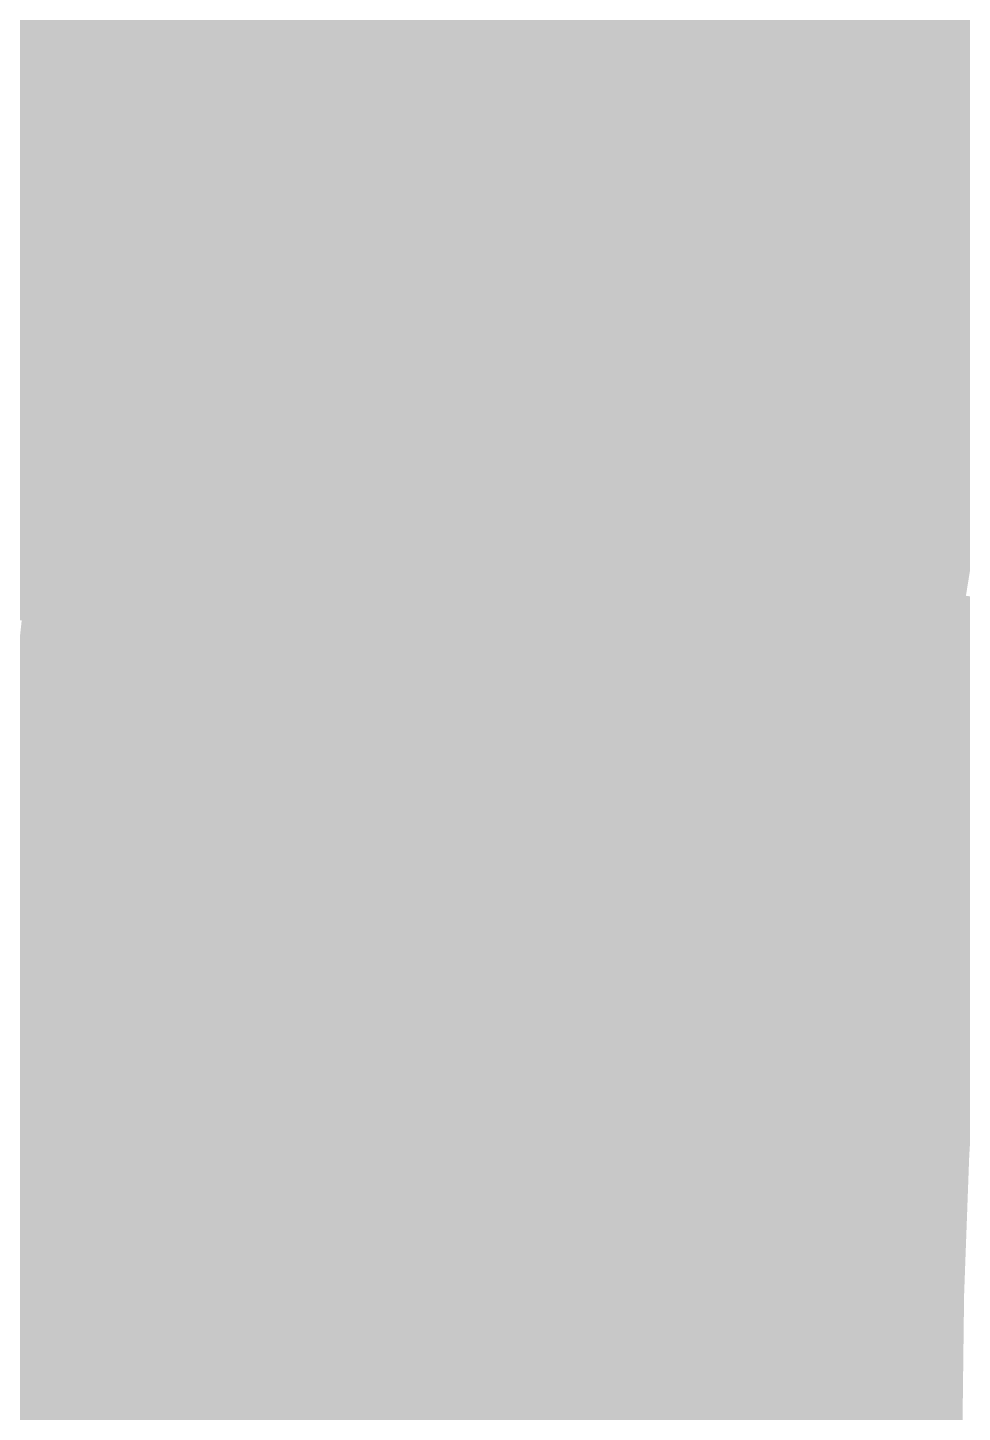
# Model space of a CAD drawing. Header units: inches. Extents: x -266 to 784, y -170 to 213.
# Drawn here: x -113.04 to -97, y 0.37 to 24.13 of the extents above; entities that cross this region are included whole.
import ezdxf

# ---------------------------------------------------------------- set-up
doc = ezdxf.new("R2010")
doc.units = ezdxf.units.IN
doc.header["$MEASUREMENT"] = 0

msp = doc.modelspace()

# ---------------------------------------------------------------- linework, layer by layer
at = {"color": 121, "true_color": 0x7fffe2}
msp.add_solid([(-107.327234, 24.101136), (-108.302936, 24.320238), (-106.703438, 26.72782), (-107.673469, 26.9708)], dxfattribs=at)
at = {"color": 121, "true_color": 0x7afee2}
msp.add_solid([(-106.351532, 23.882035), (-107.327234, 24.101136), (-105.733407, 26.48484), (-106.703438, 26.72782)], dxfattribs=at)
at = {"color": 120, "true_color": 0x3affce}
msp.add_solid([(-96.033094, 24.055038), (-97.003125, 24.298018), (-95.413831, 26.404563), (-96.377607, 26.671276)], dxfattribs=at)
at = {"color": 121, "true_color": 0x73fee0}
msp.add_solid([(-105.37583, 23.662934), (-106.351532, 23.882035), (-104.763375, 26.241859), (-105.733407, 26.48484)], dxfattribs=at)
at = {"color": 121, "true_color": 0x6dfedf}
msp.add_solid([(-104.400128, 23.443833), (-105.37583, 23.662934), (-103.793344, 25.998879), (-104.763375, 26.241859)], dxfattribs=at)
at = {"color": 121, "true_color": 0x66fedd}
msp.add_solid([(-103.424426, 23.224731), (-104.400128, 23.443833), (-102.823313, 25.755899), (-103.793344, 25.998879)], dxfattribs=at)
at = {"color": 121, "true_color": 0x60fedc}
msp.add_solid([(-102.448724, 23.00563), (-103.424426, 23.224731), (-101.853282, 25.512919), (-102.823313, 25.755899)], dxfattribs=at)
at = {"color": 121, "true_color": 0x5afeda}
msp.add_solid([(-101.473022, 22.786529), (-102.448724, 23.00563), (-100.88325, 25.269939), (-101.853282, 25.512919)], dxfattribs=at)
at = {"color": 121, "true_color": 0x74ead2}
msp.add_solid([(-112.790307, 22.435387), (-113.771093, 22.630477), (-112.205745, 25.196643), (-113.181447, 25.415744)], dxfattribs=at)
at = {"color": 121, "true_color": 0x76eed6}
msp.add_solid([(-111.809522, 22.240297), (-112.790307, 22.435387), (-111.230043, 24.977541), (-112.205745, 25.196643)], dxfattribs=at)
at = {"color": 121, "true_color": 0x53fed9}
msp.add_solid([(-100.497319, 22.567428), (-101.473022, 22.786529), (-99.913219, 25.026959), (-100.88325, 25.269939)], dxfattribs=at)
at = {"color": 121, "true_color": 0x79f2d9}
msp.add_solid([(-110.828737, 22.045206), (-111.809522, 22.240297), (-110.254341, 24.75844), (-111.230043, 24.977541)], dxfattribs=at)
at = {"color": 121, "true_color": 0x4dfed7}
msp.add_solid([(-99.521617, 22.348327), (-100.497319, 22.567428), (-98.943188, 24.783978), (-99.913219, 25.026959)], dxfattribs=at)
at = {"color": 121, "true_color": 0x7bf6dd}
msp.add_solid([(-109.847951, 21.850116), (-110.828737, 22.045206), (-109.278639, 24.539339), (-110.254341, 24.75844)], dxfattribs=at)
at = {"color": 121, "true_color": 0x46fed6}
msp.add_solid([(-98.545915, 22.129225), (-99.521617, 22.348327), (-97.973157, 24.540998), (-98.943188, 24.783978)], dxfattribs=at)
at = {"color": 121, "true_color": 0x7dfbe1}
msp.add_solid([(-108.867166, 21.655026), (-109.847951, 21.850116), (-108.302936, 24.320238), (-109.278639, 24.539339)], dxfattribs=at)
at = {"color": 133, "true_color": 0x40fed4}
msp.add_solid([(-97.570213, 21.910124), (-98.545915, 22.129225), (-97.003125, 24.298018), (-97.973157, 24.540998)], dxfattribs=at)
at = {"color": 121, "true_color": 0x7fffe5}
msp.add_solid([(-107.886381, 21.459935), (-108.867166, 21.655026), (-107.327234, 24.101136), (-108.302936, 24.320238)], dxfattribs=at)
at = {"color": 120, "true_color": 0x3affd3}
msp.add_solid([(-96.594511, 21.691023), (-97.570213, 21.910124), (-96.033094, 24.055038), (-97.003125, 24.298018)], dxfattribs=at)
at = {"color": 121, "true_color": 0x7afee5}
msp.add_solid([(-106.905596, 21.264845), (-107.886381, 21.459935), (-106.351532, 23.882035), (-107.327234, 24.101136)], dxfattribs=at)
at = {"color": 121, "true_color": 0x73fee3}
msp.add_solid([(-105.92481, 21.069755), (-106.905596, 21.264845), (-105.37583, 23.662934), (-106.351532, 23.882035)], dxfattribs=at)
at = {"color": 121, "true_color": 0x6dfee2}
msp.add_solid([(-104.944025, 20.874664), (-105.92481, 21.069755), (-104.400128, 23.443833), (-105.37583, 23.662934)], dxfattribs=at)
at = {"color": 121, "true_color": 0x66fee1}
msp.add_solid([(-103.96324, 20.679574), (-104.944025, 20.874664), (-103.424426, 23.224731), (-104.400128, 23.443833)], dxfattribs=at)
at = {"color": 121, "true_color": 0x60fee0}
msp.add_solid([(-102.982454, 20.484484), (-103.96324, 20.679574), (-102.448724, 23.00563), (-103.424426, 23.224731)], dxfattribs=at)
at = {"color": 121, "true_color": 0x5afede}
msp.add_solid([(-102.001669, 20.289393), (-102.982454, 20.484484), (-101.473022, 22.786529), (-102.448724, 23.00563)], dxfattribs=at)
at = {"color": 121, "true_color": 0x74ead5}
msp.add_solid([(-113.306929, 19.660617), (-114.292207, 19.831579), (-112.790307, 22.435387), (-113.771093, 22.630477)], dxfattribs=at)
at = {"color": 121, "true_color": 0x53fedd}
msp.add_solid([(-101.020884, 20.094303), (-102.001669, 20.289393), (-100.497319, 22.567428), (-101.473022, 22.786529)], dxfattribs=at)
at = {"color": 121, "true_color": 0x76eed8}
msp.add_solid([(-112.321651, 19.489655), (-113.306929, 19.660617), (-111.809522, 22.240297), (-112.790307, 22.435387)], dxfattribs=at)
at = {"color": 121, "true_color": 0x4dfedc}
msp.add_solid([(-100.040099, 19.899213), (-101.020884, 20.094303), (-99.521617, 22.348327), (-100.497319, 22.567428)], dxfattribs=at)
at = {"color": 121, "true_color": 0x46feda}
msp.add_solid([(-99.059313, 19.704123), (-100.040099, 19.899213), (-98.545915, 22.129225), (-99.521617, 22.348327)], dxfattribs=at)
at = {"color": 121, "true_color": 0x79f2dc}
msp.add_solid([(-111.336374, 19.318693), (-112.321651, 19.489655), (-110.828737, 22.045206), (-111.809522, 22.240297)], dxfattribs=at)
at = {"color": 121, "true_color": 0x40fed9}
msp.add_solid([(-98.078528, 19.509032), (-99.059313, 19.704123), (-97.570213, 21.910124), (-98.545915, 22.129225)], dxfattribs=at)
at = {"color": 121, "true_color": 0x7bf6e0}
msp.add_solid([(-110.351096, 19.147732), (-111.336374, 19.318693), (-109.847951, 21.850116), (-110.828737, 22.045206)], dxfattribs=at)
at = {"color": 120, "true_color": 0x3affd8}
msp.add_solid([(-97.097743, 19.313942), (-98.078528, 19.509032), (-96.594511, 21.691023), (-97.570213, 21.910124)], dxfattribs=at)
at = {"color": 121, "true_color": 0x7dfbe4}
msp.add_solid([(-109.365818, 18.97677), (-110.351096, 19.147732), (-108.867166, 21.655026), (-109.847951, 21.850116)], dxfattribs=at)
at = {"color": 121, "true_color": 0x7fffe8}
msp.add_solid([(-108.380541, 18.805808), (-109.365818, 18.97677), (-107.886381, 21.459935), (-108.867166, 21.655026)], dxfattribs=at)
at = {"color": 120, "true_color": 0x33ffd6}
msp.add_solid([(-96.116957, 19.118852), (-97.097743, 19.313942), (-95.618809, 21.471922), (-96.594511, 21.691023)], dxfattribs=at)
at = {"color": 121, "true_color": 0x7afee8}
msp.add_solid([(-107.395263, 18.634846), (-108.380541, 18.805808), (-106.905596, 21.264845), (-107.886381, 21.459935)], dxfattribs=at)
at = {"color": 121, "true_color": 0x73fee7}
msp.add_solid([(-106.409985, 18.463884), (-107.395263, 18.634846), (-105.92481, 21.069755), (-106.905596, 21.264845)], dxfattribs=at)
at = {"color": 121, "true_color": 0x6dfee6}
msp.add_solid([(-105.424708, 18.292922), (-106.409985, 18.463884), (-104.944025, 20.874664), (-105.92481, 21.069755)], dxfattribs=at)
at = {"color": 121, "true_color": 0x66fee4}
msp.add_solid([(-104.43943, 18.12196), (-105.424708, 18.292922), (-103.96324, 20.679574), (-104.944025, 20.874664)], dxfattribs=at)
at = {"color": 121, "true_color": 0x60fee3}
msp.add_solid([(-103.454152, 17.950998), (-104.43943, 18.12196), (-102.982454, 20.484484), (-103.96324, 20.679574)], dxfattribs=at)
at = {"color": 121, "true_color": 0x5afee2}
msp.add_solid([(-102.468875, 17.780036), (-103.454152, 17.950998), (-102.001669, 20.289393), (-102.982454, 20.484484)], dxfattribs=at)
at = {"color": 121, "true_color": 0x53fee1}
msp.add_solid([(-101.483597, 17.609075), (-102.468875, 17.780036), (-101.020884, 20.094303), (-102.001669, 20.289393)], dxfattribs=at)
at = {"color": 121, "true_color": 0x4dfee0}
msp.add_solid([(-100.49832, 17.438113), (-101.483597, 17.609075), (-100.040099, 19.899213), (-101.020884, 20.094303)], dxfattribs=at)
at = {"color": 121, "true_color": 0x46fedf}
msp.add_solid([(-99.513042, 17.267151), (-100.49832, 17.438113), (-99.059313, 19.704123), (-100.040099, 19.899213)], dxfattribs=at)
at = {"color": 121, "true_color": 0x76eedb}
msp.add_solid([(-112.766122, 16.727274), (-113.755299, 16.874005), (-112.321651, 19.489655), (-113.306929, 19.660617)], dxfattribs=at)
at = {"color": 121, "true_color": 0x79f2df}
msp.add_solid([(-111.776946, 16.580544), (-112.766122, 16.727274), (-111.336374, 19.318693), (-112.321651, 19.489655)], dxfattribs=at)
at = {"color": 121, "true_color": 0x40fede}
msp.add_solid([(-98.527764, 17.096189), (-99.513042, 17.267151), (-98.078528, 19.509032), (-99.059313, 19.704123)], dxfattribs=at)
at = {"color": 120, "true_color": 0x3affdc}
msp.add_solid([(-97.542487, 16.925227), (-98.527764, 17.096189), (-97.097743, 19.313942), (-98.078528, 19.509032)], dxfattribs=at)
at = {"color": 121, "true_color": 0x7bf6e3}
msp.add_solid([(-110.787769, 16.433813), (-111.776946, 16.580544), (-110.351096, 19.147732), (-111.336374, 19.318693)], dxfattribs=at)
at = {"color": 120, "true_color": 0x33ffdb}
msp.add_solid([(-96.557209, 16.754265), (-97.542487, 16.925227), (-96.116957, 19.118852), (-97.097743, 19.313942)], dxfattribs=at)
at = {"color": 121, "true_color": 0x7dfbe7}
msp.add_solid([(-109.798593, 16.287083), (-110.787769, 16.433813), (-109.365818, 18.97677), (-110.351096, 19.147732)], dxfattribs=at)
at = {"color": 121, "true_color": 0x7fffeb}
msp.add_solid([(-108.809416, 16.140352), (-109.798593, 16.287083), (-108.380541, 18.805808), (-109.365818, 18.97677)], dxfattribs=at)
at = {"color": 121, "true_color": 0x7afeeb}
msp.add_solid([(-107.82024, 15.993622), (-108.809416, 16.140352), (-107.395263, 18.634846), (-108.380541, 18.805808)], dxfattribs=at)
at = {"color": 121, "true_color": 0x73feea}
msp.add_solid([(-106.831063, 15.846891), (-107.82024, 15.993622), (-106.409985, 18.463884), (-107.395263, 18.634846)], dxfattribs=at)
at = {"color": 121, "true_color": 0x6dfee9}
msp.add_solid([(-105.841887, 15.700161), (-106.831063, 15.846891), (-105.424708, 18.292922), (-106.409985, 18.463884)], dxfattribs=at)
at = {"color": 121, "true_color": 0x66fee8}
msp.add_solid([(-104.85271, 15.55343), (-105.841887, 15.700161), (-104.43943, 18.12196), (-105.424708, 18.292922)], dxfattribs=at)
at = {"color": 121, "true_color": 0x60fee7}
msp.add_solid([(-103.863534, 15.4067), (-104.85271, 15.55343), (-103.454152, 17.950998), (-104.43943, 18.12196)], dxfattribs=at)
at = {"color": 121, "true_color": 0x5afee6}
msp.add_solid([(-102.874357, 15.259969), (-103.863534, 15.4067), (-102.468875, 17.780036), (-103.454152, 17.950998)], dxfattribs=at)
at = {"color": 121, "true_color": 0x53fee5}
msp.add_solid([(-101.885181, 15.113239), (-102.874357, 15.259969), (-101.483597, 17.609075), (-102.468875, 17.780036)], dxfattribs=at)
at = {"color": 121, "true_color": 0x4dfee4}
msp.add_solid([(-100.896004, 14.966508), (-101.885181, 15.113239), (-100.49832, 17.438113), (-101.483597, 17.609075)], dxfattribs=at)
at = {"color": 121, "true_color": 0x46fee3}
msp.add_solid([(-99.906828, 14.819778), (-100.896004, 14.966508), (-99.513042, 17.267151), (-100.49832, 17.438113)], dxfattribs=at)
at = {"color": 121, "true_color": 0x40fee2}
msp.add_solid([(-98.917651, 14.673047), (-99.906828, 14.819778), (-98.527764, 17.096189), (-99.513042, 17.267151)], dxfattribs=at)
at = {"color": 121, "true_color": 0x76eede}
msp.add_solid([(-113.142667, 13.954817), (-114.135146, 14.077228), (-112.766122, 16.727274), (-113.755299, 16.874005)], dxfattribs=at)
at = {"color": 4, "true_color": 0x3affe1}
msp.add_solid([(-97.928474, 14.526317), (-98.917651, 14.673047), (-97.542487, 16.925227), (-98.527764, 17.096189)], dxfattribs=at)
at = {"color": 4, "true_color": 0x33ffe0}
msp.add_solid([(-96.939298, 14.379587), (-97.928474, 14.526317), (-96.557209, 16.754265), (-97.542487, 16.925227)], dxfattribs=at)
at = {"color": 121, "true_color": 0x79f2e2}
msp.add_solid([(-112.150187, 13.832406), (-113.142667, 13.954817), (-111.776946, 16.580544), (-112.766122, 16.727274)], dxfattribs=at)
at = {"color": 121, "true_color": 0x7bf6e6}
msp.add_solid([(-111.157708, 13.709996), (-112.150187, 13.832406), (-110.787769, 16.433813), (-111.776946, 16.580544)], dxfattribs=at)
at = {"color": 121, "true_color": 0x7dfbea}
msp.add_solid([(-110.165228, 13.587585), (-111.157708, 13.709996), (-109.798593, 16.287083), (-110.787769, 16.433813)], dxfattribs=at)
at = {"color": 121, "true_color": 0x7fffee}
msp.add_solid([(-109.172749, 13.465174), (-110.165228, 13.587585), (-108.809416, 16.140352), (-109.798593, 16.287083)], dxfattribs=at)
at = {"color": 121, "true_color": 0x7afeee}
msp.add_solid([(-108.180269, 13.342764), (-109.172749, 13.465174), (-107.82024, 15.993622), (-108.809416, 16.140352)], dxfattribs=at)
at = {"color": 121, "true_color": 0x73feed}
msp.add_solid([(-107.18779, 13.220353), (-108.180269, 13.342764), (-106.831063, 15.846891), (-107.82024, 15.993622)], dxfattribs=at)
at = {"color": 121, "true_color": 0x6dfeec}
msp.add_solid([(-106.19531, 13.097942), (-107.18779, 13.220353), (-105.841887, 15.700161), (-106.831063, 15.846891)], dxfattribs=at)
at = {"color": 121, "true_color": 0x66feec}
msp.add_solid([(-105.202831, 12.975532), (-106.19531, 13.097942), (-104.85271, 15.55343), (-105.841887, 15.700161)], dxfattribs=at)
at = {"color": 121, "true_color": 0x60feeb}
msp.add_solid([(-104.210351, 12.853121), (-105.202831, 12.975532), (-103.863534, 15.4067), (-104.85271, 15.55343)], dxfattribs=at)
at = {"color": 121, "true_color": 0x5afeea}
msp.add_solid([(-103.217872, 12.73071), (-104.210351, 12.853121), (-102.874357, 15.259969), (-103.863534, 15.4067)], dxfattribs=at)
at = {"color": 121, "true_color": 0x53fee9}
msp.add_solid([(-102.225392, 12.6083), (-103.217872, 12.73071), (-101.885181, 15.113239), (-102.874357, 15.259969)], dxfattribs=at)
at = {"color": 121, "true_color": 0x4dfee8}
msp.add_solid([(-101.232913, 12.485889), (-102.225392, 12.6083), (-100.896004, 14.966508), (-101.885181, 15.113239)], dxfattribs=at)
at = {"color": 121, "true_color": 0x46fee7}
msp.add_solid([(-100.240433, 12.363478), (-101.232913, 12.485889), (-99.906828, 14.819778), (-100.896004, 14.966508)], dxfattribs=at)
at = {"color": 121, "true_color": 0x40fee6}
msp.add_solid([(-99.247953, 12.241068), (-100.240433, 12.363478), (-98.917651, 14.673047), (-99.906828, 14.819778)], dxfattribs=at)
at = {"color": 4, "true_color": 0x3affe6}
msp.add_solid([(-98.255474, 12.118657), (-99.247953, 12.241068), (-97.928474, 14.526317), (-98.917651, 14.673047)], dxfattribs=at)
at = {"color": 4, "true_color": 0x33ffe5}
msp.add_solid([(-97.262994, 11.996246), (-98.255474, 12.118657), (-96.939298, 14.379587), (-97.928474, 14.526317)], dxfattribs=at)
at = {"color": 4, "true_color": 0x2dffe4}
msp.add_solid([(-96.270515, 11.873836), (-97.262994, 11.996246), (-95.950121, 14.232856), (-96.939298, 14.379587)], dxfattribs=at)
at = {"color": 121, "true_color": 0x79f2e5}
msp.add_solid([(-112.455874, 11.075937), (-113.451059, 11.173954), (-112.150187, 13.832406), (-113.142667, 13.954817)], dxfattribs=at)
at = {"color": 121, "true_color": 0x7bf6e9}
msp.add_solid([(-111.460689, 10.97792), (-112.455874, 11.075937), (-111.157708, 13.709996), (-112.150187, 13.832406)], dxfattribs=at)
at = {"color": 121, "true_color": 0x7dfbed}
msp.add_solid([(-110.465505, 10.879903), (-111.460689, 10.97792), (-110.165228, 13.587585), (-111.157708, 13.709996)], dxfattribs=at)
at = {"color": 131, "true_color": 0x7ffff1}
msp.add_solid([(-109.47032, 10.781885), (-110.465505, 10.879903), (-109.172749, 13.465174), (-110.165228, 13.587585)], dxfattribs=at)
at = {"color": 131, "true_color": 0x7afef1}
msp.add_solid([(-108.475135, 10.683868), (-109.47032, 10.781885), (-108.180269, 13.342764), (-109.172749, 13.465174)], dxfattribs=at)
at = {"color": 131, "true_color": 0x73fef1}
msp.add_solid([(-107.47995, 10.585851), (-108.475135, 10.683868), (-107.18779, 13.220353), (-108.180269, 13.342764)], dxfattribs=at)
at = {"color": 131, "true_color": 0x6dfef0}
msp.add_solid([(-106.484766, 10.487834), (-107.47995, 10.585851), (-106.19531, 13.097942), (-107.18779, 13.220353)], dxfattribs=at)
at = {"color": 121, "true_color": 0x66feef}
msp.add_solid([(-105.489581, 10.389817), (-106.484766, 10.487834), (-105.202831, 12.975532), (-106.19531, 13.097942)], dxfattribs=at)
at = {"color": 121, "true_color": 0x60feee}
msp.add_solid([(-104.494396, 10.2918), (-105.489581, 10.389817), (-104.210351, 12.853121), (-105.202831, 12.975532)], dxfattribs=at)
at = {"color": 121, "true_color": 0x5afeee}
msp.add_solid([(-103.499212, 10.193783), (-104.494396, 10.2918), (-103.217872, 12.73071), (-104.210351, 12.853121)], dxfattribs=at)
at = {"color": 121, "true_color": 0x53feed}
msp.add_solid([(-102.504027, 10.095765), (-103.499212, 10.193783), (-102.225392, 12.6083), (-103.217872, 12.73071)], dxfattribs=at)
at = {"color": 121, "true_color": 0x4dfeec}
msp.add_solid([(-101.508842, 9.997748), (-102.504027, 10.095765), (-101.232913, 12.485889), (-102.225392, 12.6083)], dxfattribs=at)
at = {"color": 121, "true_color": 0x46feec}
msp.add_solid([(-100.513657, 9.899731), (-101.508842, 9.997748), (-100.240433, 12.363478), (-101.232913, 12.485889)], dxfattribs=at)
at = {"color": 121, "true_color": 0x40feeb}
msp.add_solid([(-99.518473, 9.801714), (-100.513657, 9.899731), (-99.247953, 12.241068), (-100.240433, 12.363478)], dxfattribs=at)
at = {"color": 4, "true_color": 0x3affea}
msp.add_solid([(-98.523288, 9.703697), (-99.518473, 9.801714), (-98.255474, 12.118657), (-99.247953, 12.241068)], dxfattribs=at)
at = {"color": 4, "true_color": 0x33ffea}
msp.add_solid([(-97.528103, 9.60568), (-98.523288, 9.703697), (-97.262994, 11.996246), (-98.255474, 12.118657)], dxfattribs=at)
at = {"color": 4, "true_color": 0x2dffe9}
msp.add_solid([(-96.532918, 9.507663), (-97.528103, 9.60568), (-96.270515, 11.873836), (-97.262994, 11.996246)], dxfattribs=at)
at = {"color": 121, "true_color": 0x79f2e8}
msp.add_solid([(-112.693822, 8.312796), (-113.691112, 8.38636), (-112.455874, 11.075937), (-113.451059, 11.173954)], dxfattribs=at)
at = {"color": 121, "true_color": 0x7bf6ec}
msp.add_solid([(-111.696531, 8.239231), (-112.693822, 8.312796), (-111.460689, 10.97792), (-112.455874, 11.075937)], dxfattribs=at)
at = {"color": 131, "true_color": 0x7dfbf0}
msp.add_solid([(-110.699241, 8.165667), (-111.696531, 8.239231), (-110.465505, 10.879903), (-111.460689, 10.97792)], dxfattribs=at)
at = {"color": 131, "true_color": 0x7ffff4}
msp.add_solid([(-109.70195, 8.092102), (-110.699241, 8.165667), (-109.47032, 10.781885), (-110.465505, 10.879903)], dxfattribs=at)
at = {"color": 131, "true_color": 0x7afef4}
msp.add_solid([(-108.70466, 8.018537), (-109.70195, 8.092102), (-108.475135, 10.683868), (-109.47032, 10.781885)], dxfattribs=at)
at = {"color": 131, "true_color": 0x73fef4}
msp.add_solid([(-107.707369, 7.944973), (-108.70466, 8.018537), (-107.47995, 10.585851), (-108.475135, 10.683868)], dxfattribs=at)
at = {"color": 131, "true_color": 0x6dfef3}
msp.add_solid([(-106.710079, 7.871408), (-107.707369, 7.944973), (-106.484766, 10.487834), (-107.47995, 10.585851)], dxfattribs=at)
at = {"color": 131, "true_color": 0x66fef3}
msp.add_solid([(-105.712788, 7.797844), (-106.710079, 7.871408), (-105.489581, 10.389817), (-106.484766, 10.487834)], dxfattribs=at)
at = {"color": 131, "true_color": 0x60fef2}
msp.add_solid([(-104.715498, 7.724279), (-105.712788, 7.797844), (-104.494396, 10.2918), (-105.489581, 10.389817)], dxfattribs=at)
at = {"color": 131, "true_color": 0x5afef2}
msp.add_solid([(-103.718207, 7.650715), (-104.715498, 7.724279), (-103.499212, 10.193783), (-104.494396, 10.2918)], dxfattribs=at)
at = {"color": 131, "true_color": 0x53fef1}
msp.add_solid([(-102.720917, 7.57715), (-103.718207, 7.650715), (-102.504027, 10.095765), (-103.499212, 10.193783)], dxfattribs=at)
at = {"color": 131, "true_color": 0x4dfef1}
msp.add_solid([(-101.723627, 7.503585), (-102.720917, 7.57715), (-101.508842, 9.997748), (-102.504027, 10.095765)], dxfattribs=at)
at = {"color": 131, "true_color": 0x46fef0}
msp.add_solid([(-100.726336, 7.430021), (-101.723627, 7.503585), (-100.513657, 9.899731), (-101.508842, 9.997748)], dxfattribs=at)
at = {"color": 131, "true_color": 0x40fef0}
msp.add_solid([(-99.729046, 7.356456), (-100.726336, 7.430021), (-99.518473, 9.801714), (-100.513657, 9.899731)], dxfattribs=at)
at = {"color": 4, "true_color": 0x3affef}
msp.add_solid([(-98.731755, 7.282892), (-99.729046, 7.356456), (-98.523288, 9.703697), (-99.518473, 9.801714)], dxfattribs=at)
at = {"color": 4, "true_color": 0x33ffee}
msp.add_solid([(-97.734465, 7.209327), (-98.731755, 7.282892), (-97.528103, 9.60568), (-98.523288, 9.703697)], dxfattribs=at)
at = {"color": 4, "true_color": 0x2dffee}
msp.add_solid([(-96.737174, 7.135763), (-97.734465, 7.209327), (-96.532918, 9.507663), (-97.528103, 9.60568)], dxfattribs=at)
at = {"color": 121, "true_color": 0x79f2eb}
msp.add_solid([(-112.863887, 5.544647), (-113.862682, 5.593715), (-112.693822, 8.312796), (-113.691112, 8.38636)], dxfattribs=at)
at = {"color": 121, "true_color": 0x7bf6ef}
msp.add_solid([(-111.865091, 5.49558), (-112.863887, 5.544647), (-111.696531, 8.239231), (-112.693822, 8.312796)], dxfattribs=at)
at = {"color": 131, "true_color": 0x7dfbf3}
msp.add_solid([(-110.866296, 5.446512), (-111.865091, 5.49558), (-110.699241, 8.165667), (-111.696531, 8.239231)], dxfattribs=at)
at = {"color": 131, "true_color": 0x7ffff7}
msp.add_solid([(-109.8675, 5.397444), (-110.866296, 5.446512), (-109.70195, 8.092102), (-110.699241, 8.165667)], dxfattribs=at)
at = {"color": 131, "true_color": 0x7afef8}
msp.add_solid([(-108.868705, 5.348377), (-109.8675, 5.397444), (-108.70466, 8.018537), (-109.70195, 8.092102)], dxfattribs=at)
at = {"color": 131, "true_color": 0x73fef7}
msp.add_solid([(-107.869909, 5.299309), (-108.868705, 5.348377), (-107.707369, 7.944973), (-108.70466, 8.018537)], dxfattribs=at)
at = {"color": 131, "true_color": 0x6dfef7}
msp.add_solid([(-106.871114, 5.250241), (-107.869909, 5.299309), (-106.710079, 7.871408), (-107.707369, 7.944973)], dxfattribs=at)
at = {"color": 131, "true_color": 0x66fef6}
msp.add_solid([(-105.872318, 5.201173), (-106.871114, 5.250241), (-105.712788, 7.797844), (-106.710079, 7.871408)], dxfattribs=at)
at = {"color": 131, "true_color": 0x60fef6}
msp.add_solid([(-104.873523, 5.152106), (-105.872318, 5.201173), (-104.715498, 7.724279), (-105.712788, 7.797844)], dxfattribs=at)
at = {"color": 131, "true_color": 0x5afef6}
msp.add_solid([(-103.874727, 5.103038), (-104.873523, 5.152106), (-103.718207, 7.650715), (-104.715498, 7.724279)], dxfattribs=at)
at = {"color": 131, "true_color": 0x53fef5}
msp.add_solid([(-102.875932, 5.05397), (-103.874727, 5.103038), (-102.720917, 7.57715), (-103.718207, 7.650715)], dxfattribs=at)
at = {"color": 131, "true_color": 0x4dfef5}
msp.add_solid([(-101.877137, 5.004903), (-102.875932, 5.05397), (-101.723627, 7.503585), (-102.720917, 7.57715)], dxfattribs=at)
at = {"color": 131, "true_color": 0x46fef4}
msp.add_solid([(-100.878341, 4.955835), (-101.877137, 5.004903), (-100.726336, 7.430021), (-101.723627, 7.503585)], dxfattribs=at)
at = {"color": 131, "true_color": 0x40fef4}
msp.add_solid([(-99.879546, 4.906767), (-100.878341, 4.955835), (-99.729046, 7.356456), (-100.726336, 7.430021)], dxfattribs=at)
at = {"color": 4, "true_color": 0x3afff4}
msp.add_solid([(-98.88075, 4.8577), (-99.879546, 4.906767), (-98.731755, 7.282892), (-99.729046, 7.356456)], dxfattribs=at)
at = {"color": 4, "true_color": 0x33fff3}
msp.add_solid([(-97.881955, 4.808632), (-98.88075, 4.8577), (-97.734465, 7.209327), (-98.731755, 7.282892)], dxfattribs=at)
at = {"color": 4, "true_color": 0x2dfff3}
msp.add_solid([(-96.883159, 4.759564), (-97.881955, 4.808632), (-96.737174, 7.135763), (-97.734465, 7.209327)], dxfattribs=at)
at = {"color": 121, "true_color": 0x79f2ed}
msp.add_solid([(-112.965967, 2.773159), (-113.965665, 2.7977), (-112.863887, 5.544647), (-113.862682, 5.593715)], dxfattribs=at)
at = {"color": 131, "true_color": 0x7bf6f2}
msp.add_solid([(-111.966268, 2.748618), (-112.965967, 2.773159), (-111.865091, 5.49558), (-112.863887, 5.544647)], dxfattribs=at)
at = {"color": 131, "true_color": 0x7dfbf6}
msp.add_solid([(-110.966569, 2.724076), (-111.966268, 2.748618), (-110.866296, 5.446512), (-111.865091, 5.49558)], dxfattribs=at)
at = {"color": 131, "true_color": 0x7ffffa}
msp.add_solid([(-109.96687, 2.699535), (-110.966569, 2.724076), (-109.8675, 5.397444), (-110.866296, 5.446512)], dxfattribs=at)
at = {"color": 131, "true_color": 0x7afefb}
msp.add_solid([(-108.967171, 2.674994), (-109.96687, 2.699535), (-108.868705, 5.348377), (-109.8675, 5.397444)], dxfattribs=at)
at = {"color": 131, "true_color": 0x73fefb}
msp.add_solid([(-107.967472, 2.650453), (-108.967171, 2.674994), (-107.869909, 5.299309), (-108.868705, 5.348377)], dxfattribs=at)
at = {"color": 131, "true_color": 0x6dfefa}
msp.add_solid([(-106.967774, 2.625911), (-107.967472, 2.650453), (-106.871114, 5.250241), (-107.869909, 5.299309)], dxfattribs=at)
at = {"color": 131, "true_color": 0x66fefa}
msp.add_solid([(-105.968075, 2.60137), (-106.967774, 2.625911), (-105.872318, 5.201173), (-106.871114, 5.250241)], dxfattribs=at)
at = {"color": 131, "true_color": 0x60fefa}
msp.add_solid([(-104.968376, 2.576829), (-105.968075, 2.60137), (-104.873523, 5.152106), (-105.872318, 5.201173)], dxfattribs=at)
at = {"color": 131, "true_color": 0x5afefa}
msp.add_solid([(-103.968677, 2.552288), (-104.968376, 2.576829), (-103.874727, 5.103038), (-104.873523, 5.152106)], dxfattribs=at)
at = {"color": 131, "true_color": 0x53fef9}
msp.add_solid([(-102.968978, 2.527747), (-103.968677, 2.552288), (-102.875932, 5.05397), (-103.874727, 5.103038)], dxfattribs=at)
at = {"color": 131, "true_color": 0x4dfef9}
msp.add_solid([(-101.96928, 2.503205), (-102.968978, 2.527747), (-101.877137, 5.004903), (-102.875932, 5.05397)], dxfattribs=at)
at = {"color": 131, "true_color": 0x46fef9}
msp.add_solid([(-100.969581, 2.478664), (-101.96928, 2.503205), (-100.878341, 4.955835), (-101.877137, 5.004903)], dxfattribs=at)
at = {"color": 131, "true_color": 0x40fef9}
msp.add_solid([(-99.969882, 2.454123), (-100.969581, 2.478664), (-99.879546, 4.906767), (-100.878341, 4.955835)], dxfattribs=at)
at = {"color": 4, "true_color": 0x3afff8}
msp.add_solid([(-98.970183, 2.429582), (-99.969882, 2.454123), (-98.88075, 4.8577), (-99.879546, 4.906767)], dxfattribs=at)
at = {"color": 4, "true_color": 0x33fff8}
msp.add_solid([(-97.970484, 2.40504), (-98.970183, 2.429582), (-97.881955, 4.808632), (-98.88075, 4.8577)], dxfattribs=at)
at = {"color": 4, "true_color": 0x2dfff8}
msp.add_solid([(-96.970785, 2.380499), (-97.970484, 2.40504), (-96.883159, 4.759564), (-97.881955, 4.808632)], dxfattribs=at)
at = {"color": 131, "true_color": 0x79f2f0}
msp.add_solid([(-113, 0), (-114, 0), (-112.965967, 2.773159), (-113.965665, 2.7977)], dxfattribs=at)
at = {"color": 131, "true_color": 0x7bf6f5}
msp.add_solid([(-112, 0), (-113, 0), (-111.966268, 2.748618), (-112.965967, 2.773159)], dxfattribs=at)
at = {"color": 131, "true_color": 0x7dfbf9}
msp.add_solid([(-111, 0), (-112, 0), (-110.966569, 2.724076), (-111.966268, 2.748618)], dxfattribs=at)
at = {"color": 131, "true_color": 0x7ffffd}
msp.add_solid([(-110, 0), (-111, 0), (-109.96687, 2.699535), (-110.966569, 2.724076)], dxfattribs=at)
at = {"color": 131, "true_color": 0x7afefe}
msp.add_solid([(-109, 0), (-110, 0), (-108.967171, 2.674994), (-109.96687, 2.699535)], dxfattribs=at)
at = {"color": 131, "true_color": 0x73fefe}
msp.add_solid([(-108, 0), (-109, 0), (-107.967472, 2.650453), (-108.967171, 2.674994)], dxfattribs=at)
at = {"color": 131, "true_color": 0x6dfefe}
msp.add_solid([(-107, 0), (-108, 0), (-106.967774, 2.625911), (-107.967472, 2.650453)], dxfattribs=at)
at = {"color": 131, "true_color": 0x66fefe}
msp.add_solid([(-106, 0), (-107, 0), (-105.968075, 2.60137), (-106.967774, 2.625911)], dxfattribs=at)
at = {"color": 131, "true_color": 0x60fefd}
msp.add_solid([(-105, 0), (-106, 0), (-104.968376, 2.576829), (-105.968075, 2.60137)], dxfattribs=at)
at = {"color": 131, "true_color": 0x5afefd}
msp.add_solid([(-104, 0), (-105, 0), (-103.968677, 2.552288), (-104.968376, 2.576829)], dxfattribs=at)
at = {"color": 131, "true_color": 0x53fefd}
msp.add_solid([(-103, 0), (-104, 0), (-102.968978, 2.527747), (-103.968677, 2.552288)], dxfattribs=at)
at = {"color": 131, "true_color": 0x4dfefd}
msp.add_solid([(-102, 0), (-103, 0), (-101.96928, 2.503205), (-102.968978, 2.527747)], dxfattribs=at)
at = {"color": 131, "true_color": 0x46fefd}
msp.add_solid([(-101, 0), (-102, 0), (-100.969581, 2.478664), (-101.96928, 2.503205)], dxfattribs=at)
at = {"color": 131, "true_color": 0x40fefd}
msp.add_solid([(-100, 0), (-101, 0), (-99.969882, 2.454123), (-100.969581, 2.478664)], dxfattribs=at)
at = {"color": 4, "true_color": 0x3afffd}
msp.add_solid([(-99, 0), (-100, 0), (-98.970183, 2.429582), (-99.969882, 2.454123)], dxfattribs=at)
at = {"color": 4, "true_color": 0x33fffd}
msp.add_solid([(-98, 0), (-99, 0), (-97.970484, 2.40504), (-98.970183, 2.429582)], dxfattribs=at)
at = {"color": 4, "true_color": 0x2dfffd}
msp.add_solid([(-97, 0), (-98, 0), (-96.970785, 2.380499), (-97.970484, 2.40504)], dxfattribs=at)

doc.saveas('drawing.dxf')
